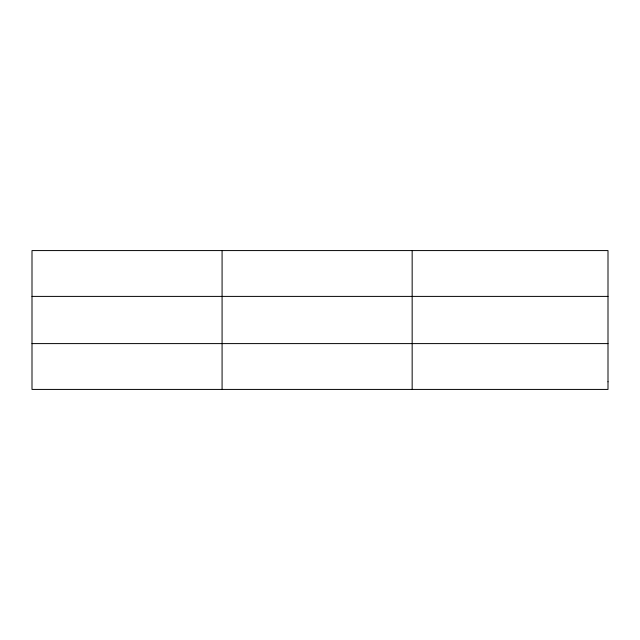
<?xml version="1.0" encoding="UTF-8"?>
<svg xmlns="http://www.w3.org/2000/svg" width="640" height="640" viewBox="0 0 640 640"><rect width="100%" height="100%" fill="white"/><g stroke="black" fill="none" stroke-linecap="round" stroke-linejoin="round"><path stroke-width="0.96" d="M222.08 389.424L222.08 250.576M412.16 389.424L412.16 250.576M32 296.4L608 296.4M32 343.6L608 343.6M608 381.784L608 389.424L32 389.424L32 250.576L608 250.576L608 381.784"/></g></svg>
